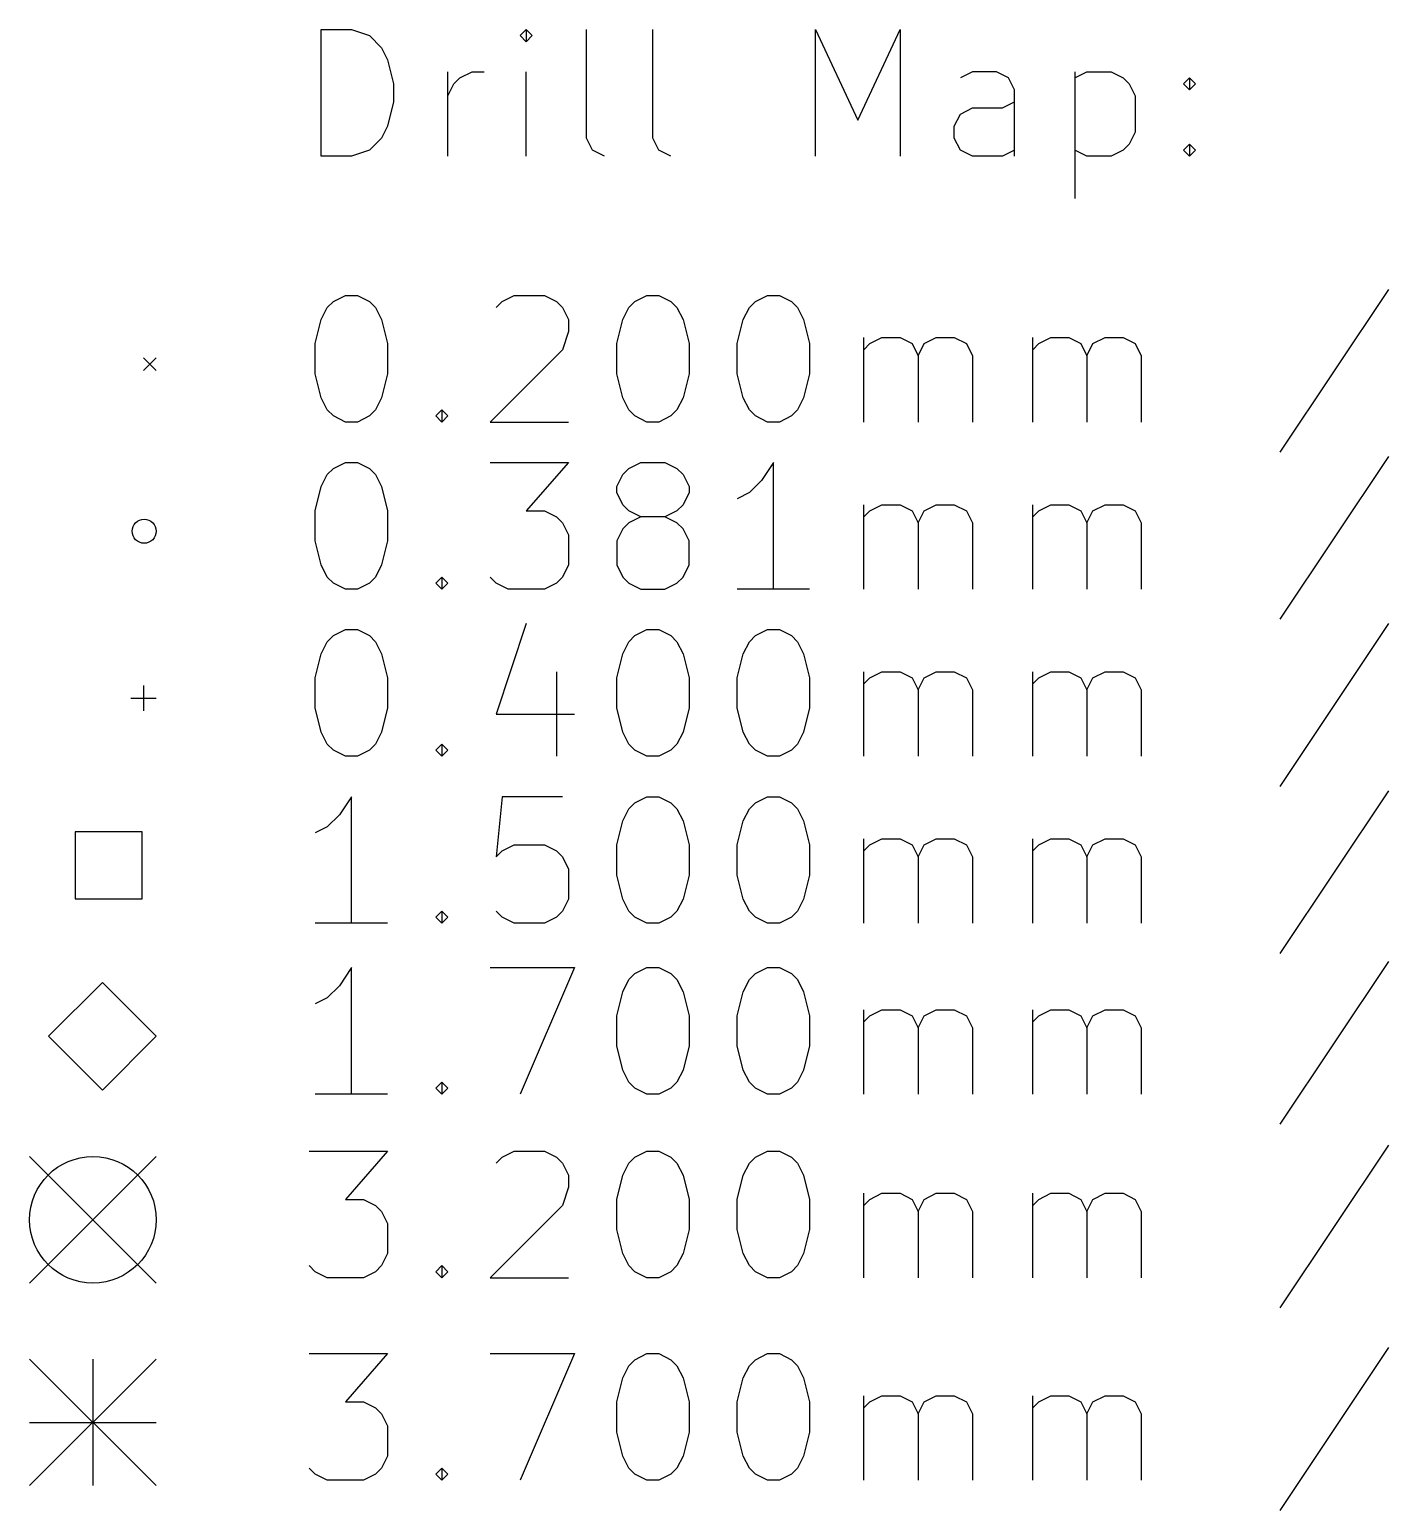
# Model space of a CAD drawing. Extents: x 101 to 193, y -175 to -54.
# Drawn here: x 101.07 to 122.53, y -174.48 to -151.09 of the extents above; entities that cross this region are included whole.
import ezdxf

# ---------------------------------------------------------------- set-up
doc = ezdxf.new("R2010")
doc.units = 0
doc.layers.add('BLACK', color=7, linetype='CONTINUOUS')

msp = doc.modelspace()

# ---------------------------------------------------------------- linework, layer by layer
at = {"layer": 'BLACK', "linetype": 'CONTINUOUS'}
for p, q in [((105.677768, -153.087838), (105.677768, -151.087838)), ((105.677768, -151.087838), (106.153958, -151.087838)), ((106.153958, -151.087838), (106.439673, -151.183076)), ((108.915863, -151.087838), (108.820625, -151.183076)), ((109.011101, -151.183076), (108.915863, -151.087838)), ((108.915863, -151.087838), (108.915863, -151.278314)), ((109.868244, -152.802123), (109.868244, -151.087838)), ((110.915863, -152.802123), (110.915863, -151.087838)), ((113.487292, -153.087838), (113.487292, -151.087838)), ((113.487292, -151.087838), (114.153959, -152.516409)), ((114.153959, -152.516409), (114.820625, -151.087838)), ((114.820625, -151.087838), (114.820625, -153.087838)), ((106.439673, -151.183076), (106.630149, -151.373552)), ((108.820625, -151.183076), (108.915863, -151.278314)), ((108.915863, -151.278314), (109.011101, -151.183076)), ((106.630149, -151.373552), (106.725387, -151.564028)), ((106.725387, -151.564028), (106.820625, -151.94498)), ((107.677768, -153.087838), (107.677768, -151.754504)), ((107.868244, -151.849742), (108.05872, -151.754504)), ((108.05872, -151.754504), (108.249197, -151.754504)), ((108.915863, -153.087838), (108.915863, -151.754504)), ((115.963482, -151.754504), (115.773006, -151.849742)), ((116.344435, -151.754504), (115.963482, -151.754504)), ((116.534911, -151.849742), (116.344435, -151.754504)), ((117.58253, -151.754504), (117.58253, -153.754504)), ((117.58253, -151.849742), (117.773006, -151.754504)), ((117.773006, -151.754504), (118.153959, -151.754504)), ((118.153959, -151.754504), (118.344435, -151.849742)), ((106.820625, -151.94498), (106.820625, -152.230695)), ((107.677768, -152.135457), (107.773006, -151.94498)), ((107.773006, -151.94498), (107.868244, -151.849742)), ((116.630149, -152.040219), (116.534911, -151.849742)), ((116.630149, -153.087838), (116.630149, -152.040219)), ((118.344435, -151.849742), (118.439673, -151.94498)), ((118.439673, -151.94498), (118.534911, -152.135457)), ((119.296816, -151.94498), (119.392054, -151.849742)), ((119.392054, -152.040219), (119.296816, -151.94498)), ((119.392054, -151.849742), (119.487292, -151.94498)), ((119.392054, -151.849742), (119.392054, -152.040219)), ((119.487292, -151.94498), (119.392054, -152.040219)), ((106.820625, -152.230695), (106.725387, -152.611647)), ((116.439673, -152.325933), (116.630149, -152.230695)), ((118.534911, -152.135457), (118.534911, -152.706885)), ((115.677768, -152.611647), (115.773006, -152.421171)), ((115.773006, -152.421171), (115.963482, -152.325933)), ((115.963482, -152.325933), (116.439673, -152.325933)), ((106.725387, -152.611647), (106.630149, -152.802123)), ((115.677768, -152.802123), (115.677768, -152.611647)), ((118.534911, -152.706885), (118.439673, -152.897361)), ((106.439673, -152.9926), (106.153958, -153.087838)), ((106.630149, -152.802123), (106.439673, -152.9926)), ((109.963482, -152.9926), (109.868244, -152.802123)), ((110.153958, -153.087838), (109.963482, -152.9926)), ((111.011101, -152.9926), (110.915863, -152.802123)), ((111.201577, -153.087838), (111.011101, -152.9926)), ((115.773006, -152.9926), (115.677768, -152.802123)), ((115.963482, -153.087838), (115.773006, -152.9926)), ((116.630149, -152.9926), (116.439673, -153.087838)), ((117.773006, -153.087838), (117.58253, -152.9926)), ((118.344435, -152.9926), (118.153959, -153.087838)), ((118.439673, -152.897361), (118.344435, -152.9926)), ((119.296816, -152.9926), (119.392054, -152.897361)), ((119.392054, -153.087838), (119.296816, -152.9926)), ((119.392054, -152.897361), (119.487292, -152.9926)), ((119.392054, -152.897361), (119.392054, -153.087838)), ((119.487292, -152.9926), (119.392054, -153.087838)), ((106.153958, -153.087838), (105.677768, -153.087838)), ((116.439673, -153.087838), (115.963482, -153.087838)), ((118.153959, -153.087838), (117.773006, -153.087838)), ((105.868244, -155.383076), (106.05872, -155.287838)), ((106.05872, -155.287838), (106.249197, -155.287838)), ((106.249197, -155.287838), (106.439673, -155.383076)), ((108.534911, -155.383076), (108.725387, -155.287838)), ((108.725387, -155.287838), (109.201578, -155.287838)), ((109.201578, -155.287838), (109.392054, -155.383076)), ((110.630149, -155.383076), (110.820625, -155.287838)), ((110.820625, -155.287838), (111.011102, -155.287838)), ((111.011102, -155.287838), (111.201578, -155.383076)), ((112.534911, -155.383076), (112.725387, -155.287838)), ((112.725387, -155.287838), (112.915864, -155.287838)), ((112.915864, -155.287838), (113.10634, -155.383076)), ((122.534912, -155.1926), (120.820627, -157.764028)), ((105.677768, -155.66879), (105.773006, -155.478314)), ((105.773006, -155.478314), (105.868244, -155.383076)), ((106.439673, -155.383076), (106.534911, -155.478314)), ((106.534911, -155.478314), (106.630149, -155.66879)), ((108.439673, -155.478314), (108.534911, -155.383076)), ((109.392054, -155.383076), (109.487292, -155.478314)), ((109.487292, -155.478314), (109.58253, -155.66879)), ((110.439673, -155.66879), (110.534911, -155.478314)), ((110.534911, -155.478314), (110.630149, -155.383076)), ((111.201578, -155.383076), (111.296816, -155.478314)), ((111.296816, -155.478314), (111.392054, -155.66879)), ((112.344435, -155.66879), (112.439673, -155.478314)), ((112.439673, -155.478314), (112.534911, -155.383076)), ((113.10634, -155.383076), (113.201578, -155.478314)), ((113.201578, -155.478314), (113.296816, -155.66879)), ((105.58253, -156.049742), (105.677768, -155.66879)), ((106.630149, -155.66879), (106.725387, -156.049742)), ((109.58253, -155.66879), (109.58253, -155.859266)), ((110.344435, -156.049742), (110.439673, -155.66879)), ((111.392054, -155.66879), (111.487292, -156.049742)), ((112.249197, -156.049742), (112.344435, -155.66879)), ((113.296816, -155.66879), (113.392054, -156.049742)), ((105.58253, -156.525933), (105.58253, -156.049742)), ((106.725387, -156.049742), (106.725387, -156.525933)), ((109.58253, -155.859266), (109.487292, -156.14498)), ((110.344435, -156.525933), (110.344435, -156.049742)), ((111.487292, -156.049742), (111.487292, -156.525933)), ((112.249197, -156.525933), (112.249197, -156.049742)), ((113.392054, -156.049742), (113.392054, -156.525933)), ((114.249197, -157.287838), (114.249197, -155.954504)), ((114.249197, -156.14498), (114.344435, -156.049742)), ((114.344435, -156.049742), (114.534911, -155.954504)), ((114.534911, -155.954504), (114.820626, -155.954504)), ((114.820626, -155.954504), (115.011102, -156.049742)), ((115.011102, -156.049742), (115.10634, -156.240219)), ((115.10634, -156.240219), (115.201578, -156.049742)), ((115.201578, -156.049742), (115.392054, -155.954504)), ((115.392054, -155.954504), (115.677768, -155.954504)), ((115.677768, -155.954504), (115.868245, -156.049742)), ((115.868245, -156.049742), (115.963483, -156.240219)), ((116.915864, -157.287838), (116.915864, -155.954504)), ((116.915864, -156.14498), (117.011102, -156.049742)), ((117.011102, -156.049742), (117.201578, -155.954504)), ((117.201578, -155.954504), (117.487293, -155.954504)), ((117.487293, -155.954504), (117.677769, -156.049742)), ((117.677769, -156.049742), (117.773007, -156.240219)), ((117.773007, -156.240219), (117.868245, -156.049742)), ((117.868245, -156.049742), (118.058721, -155.954504)), ((118.058721, -155.954504), (118.344435, -155.954504)), ((118.344435, -155.954504), (118.534912, -156.049742)), ((118.534912, -156.049742), (118.63015, -156.240219)), ((102.87, -156.273), (103.07, -156.473)), ((103.07, -156.273), (102.87, -156.473)), ((109.487292, -156.14498), (108.344435, -157.287838)), ((115.10634, -156.240219), (115.10634, -157.287838)), ((115.963483, -156.240219), (115.963483, -157.287838)), ((117.773007, -156.240219), (117.773007, -157.287838)), ((118.63015, -156.240219), (118.63015, -157.287838)), ((105.677768, -156.906885), (105.58253, -156.525933)), ((106.725387, -156.525933), (106.630149, -156.906885)), ((110.439673, -156.906885), (110.344435, -156.525933)), ((111.487292, -156.525933), (111.392054, -156.906885)), ((112.344435, -156.906885), (112.249197, -156.525933)), ((113.392054, -156.525933), (113.296816, -156.906885)), ((105.773006, -157.097361), (105.677768, -156.906885)), ((106.630149, -156.906885), (106.534911, -157.097361)), ((110.534911, -157.097361), (110.439673, -156.906885)), ((111.392054, -156.906885), (111.296816, -157.097361)), ((112.439673, -157.097361), (112.344435, -156.906885)), ((113.296816, -156.906885), (113.201578, -157.097361)), ((105.868244, -157.1926), (105.773006, -157.097361)), ((106.05872, -157.287838), (105.868244, -157.1926)), ((106.439673, -157.1926), (106.249197, -157.287838)), ((106.534911, -157.097361), (106.439673, -157.1926)), ((107.487292, -157.1926), (107.58253, -157.097361)), ((107.58253, -157.287838), (107.487292, -157.1926)), ((107.58253, -157.097361), (107.677768, -157.1926)), ((107.58253, -157.097361), (107.58253, -157.287838)), ((107.677768, -157.1926), (107.58253, -157.287838)), ((110.630149, -157.1926), (110.534911, -157.097361)), ((110.820625, -157.287838), (110.630149, -157.1926)), ((111.201578, -157.1926), (111.011102, -157.287838)), ((111.296816, -157.097361), (111.201578, -157.1926)), ((112.534911, -157.1926), (112.439673, -157.097361)), ((112.725387, -157.287838), (112.534911, -157.1926)), ((113.10634, -157.1926), (112.915864, -157.287838)), ((113.201578, -157.097361), (113.10634, -157.1926)), ((106.249197, -157.287838), (106.05872, -157.287838)), ((108.344435, -157.287838), (109.58253, -157.287838)), ((111.011102, -157.287838), (110.820625, -157.287838)), ((112.915864, -157.287838), (112.725387, -157.287838)), ((122.534912, -157.8326), (120.820627, -160.404028)), ((105.677768, -158.30879), (105.773006, -158.118314)), ((105.773006, -158.118314), (105.868244, -158.023076)), ((105.868244, -158.023076), (106.05872, -157.927838)), ((106.05872, -157.927838), (106.249197, -157.927838)), ((106.249197, -157.927838), (106.439673, -158.023076)), ((106.439673, -158.023076), (106.534911, -158.118314)), ((106.534911, -158.118314), (106.630149, -158.30879)), ((108.344435, -157.927838), (109.58253, -157.927838)), ((109.58253, -157.927838), (108.915863, -158.689742)), ((110.344435, -158.30879), (110.439673, -158.118314)), ((110.439673, -158.118314), (110.534911, -158.023076)), ((110.534911, -158.023076), (110.725387, -157.927838)), ((110.725387, -157.927838), (111.10634, -157.927838)), ((111.10634, -157.927838), (111.296816, -158.023076)), ((111.296816, -158.023076), (111.392054, -158.118314)), ((111.392054, -158.118314), (111.487292, -158.30879)), ((112.820625, -157.927838), (112.630149, -158.213552)), ((112.820625, -159.927838), (112.820625, -157.927838)), ((105.58253, -158.689742), (105.677768, -158.30879)), ((106.630149, -158.30879), (106.725387, -158.689742)), ((110.344435, -158.404028), (110.344435, -158.30879)), ((111.487292, -158.30879), (111.487292, -158.404028)), ((112.630149, -158.213552), (112.439673, -158.404028)), ((110.439673, -158.594504), (110.344435, -158.404028)), ((110.534911, -158.689742), (110.439673, -158.594504)), ((111.392054, -158.594504), (111.296816, -158.689742)), ((111.487292, -158.404028), (111.392054, -158.594504)), ((112.439673, -158.404028), (112.249197, -158.499266)), ((114.249197, -159.927838), (114.249197, -158.594504)), ((114.344435, -158.689742), (114.534911, -158.594504)), ((114.534911, -158.594504), (114.820626, -158.594504)), ((114.820626, -158.594504), (115.011102, -158.689742)), ((115.201578, -158.689742), (115.392054, -158.594504)), ((115.392054, -158.594504), (115.677768, -158.594504)), ((115.677768, -158.594504), (115.868245, -158.689742)), ((116.915864, -159.927838), (116.915864, -158.594504)), ((117.011102, -158.689742), (117.201578, -158.594504)), ((117.201578, -158.594504), (117.487293, -158.594504)), ((117.487293, -158.594504), (117.677769, -158.689742)), ((117.868245, -158.689742), (118.058721, -158.594504)), ((118.058721, -158.594504), (118.344435, -158.594504)), ((118.344435, -158.594504), (118.534912, -158.689742)), ((105.58253, -159.165933), (105.58253, -158.689742)), ((106.725387, -158.689742), (106.725387, -159.165933)), ((108.915863, -158.689742), (109.201578, -158.689742)), ((109.201578, -158.689742), (109.392054, -158.78498)), ((109.392054, -158.78498), (109.487292, -158.880219)), ((110.725387, -158.78498), (110.534911, -158.689742)), ((110.725387, -158.78498), (110.534911, -158.880219)), ((111.10634, -158.78498), (110.725387, -158.78498)), ((111.296816, -158.689742), (111.10634, -158.78498)), ((111.296816, -158.880219), (111.10634, -158.78498)), ((114.249197, -158.78498), (114.344435, -158.689742)), ((115.011102, -158.689742), (115.10634, -158.880219)), ((115.10634, -158.880219), (115.201578, -158.689742)), ((115.868245, -158.689742), (115.963483, -158.880219)), ((116.915864, -158.78498), (117.011102, -158.689742)), ((117.677769, -158.689742), (117.773007, -158.880219)), ((117.773007, -158.880219), (117.868245, -158.689742)), ((118.534912, -158.689742), (118.63015, -158.880219)), ((109.487292, -158.880219), (109.58253, -159.070695)), ((109.58253, -159.070695), (109.58253, -159.546885)), ((110.439673, -158.975457), (110.344435, -159.165933)), ((110.534911, -158.880219), (110.439673, -158.975457)), ((111.392054, -158.975457), (111.296816, -158.880219)), ((111.487292, -159.165933), (111.392054, -158.975457)), ((115.10634, -158.880219), (115.10634, -159.927838)), ((115.963483, -158.880219), (115.963483, -159.927838)), ((117.773007, -158.880219), (117.773007, -159.927838)), ((118.63015, -158.880219), (118.63015, -159.927838)), ((105.677768, -159.546885), (105.58253, -159.165933)), ((106.725387, -159.165933), (106.630149, -159.546885)), ((110.344435, -159.165933), (110.344435, -159.546885)), ((111.487292, -159.546885), (111.487292, -159.165933)), ((105.773006, -159.737361), (105.677768, -159.546885)), ((106.630149, -159.546885), (106.534911, -159.737361)), ((109.58253, -159.546885), (109.487292, -159.737361)), ((110.344435, -159.546885), (110.439673, -159.737361)), ((111.392054, -159.737361), (111.487292, -159.546885)), ((105.868244, -159.8326), (105.773006, -159.737361)), ((106.534911, -159.737361), (106.439673, -159.8326)), ((107.487292, -159.8326), (107.58253, -159.737361)), ((107.58253, -159.737361), (107.677768, -159.8326)), ((107.58253, -159.737361), (107.58253, -159.927838)), ((108.439673, -159.8326), (108.344435, -159.737361)), ((109.487292, -159.737361), (109.392054, -159.8326)), ((110.439673, -159.737361), (110.534911, -159.8326)), ((111.296816, -159.8326), (111.392054, -159.737361)), ((106.05872, -159.927838), (105.868244, -159.8326)), ((106.249197, -159.927838), (106.05872, -159.927838)), ((106.439673, -159.8326), (106.249197, -159.927838)), ((107.58253, -159.927838), (107.487292, -159.8326)), ((107.677768, -159.8326), (107.58253, -159.927838)), ((108.630149, -159.927838), (108.439673, -159.8326)), ((109.201578, -159.927838), (108.630149, -159.927838)), ((109.392054, -159.8326), (109.201578, -159.927838)), ((110.534911, -159.8326), (110.725387, -159.927838)), ((110.725387, -159.927838), (111.10634, -159.927838)), ((111.10634, -159.927838), (111.296816, -159.8326)), ((113.392054, -159.927838), (112.249197, -159.927838)), ((108.915863, -160.4726), (108.439673, -161.901171)), ((122.534912, -160.4726), (120.820627, -163.044028)), ((105.773006, -160.758314), (105.868244, -160.663076)), ((105.868244, -160.663076), (106.05872, -160.567838)), ((106.05872, -160.567838), (106.249197, -160.567838)), ((106.249197, -160.567838), (106.439673, -160.663076)), ((106.439673, -160.663076), (106.534911, -160.758314)), ((110.534911, -160.758314), (110.630149, -160.663076)), ((110.630149, -160.663076), (110.820625, -160.567838)), ((110.820625, -160.567838), (111.011102, -160.567838)), ((111.011102, -160.567838), (111.201578, -160.663076)), ((111.201578, -160.663076), (111.296816, -160.758314)), ((112.439673, -160.758314), (112.534911, -160.663076)), ((112.534911, -160.663076), (112.725387, -160.567838)), ((112.725387, -160.567838), (112.915864, -160.567838)), ((112.915864, -160.567838), (113.10634, -160.663076)), ((113.10634, -160.663076), (113.201578, -160.758314)), ((105.58253, -161.329742), (105.677768, -160.94879)), ((105.677768, -160.94879), (105.773006, -160.758314)), ((106.534911, -160.758314), (106.630149, -160.94879)), ((106.630149, -160.94879), (106.725387, -161.329742)), ((110.344435, -161.329742), (110.439673, -160.94879)), ((110.439673, -160.94879), (110.534911, -160.758314)), ((111.296816, -160.758314), (111.392054, -160.94879)), ((111.392054, -160.94879), (111.487292, -161.329742)), ((112.249197, -161.329742), (112.344435, -160.94879)), ((112.344435, -160.94879), (112.439673, -160.758314)), ((113.201578, -160.758314), (113.296816, -160.94879)), ((113.296816, -160.94879), (113.392054, -161.329742)), ((105.58253, -161.805933), (105.58253, -161.329742)), ((106.725387, -161.329742), (106.725387, -161.805933)), ((109.392054, -161.234504), (109.392054, -162.567838)), ((110.344435, -161.805933), (110.344435, -161.329742)), ((111.487292, -161.329742), (111.487292, -161.805933)), ((112.249197, -161.805933), (112.249197, -161.329742)), ((113.392054, -161.329742), (113.392054, -161.805933)), ((114.249197, -162.567838), (114.249197, -161.234504)), ((114.249197, -161.42498), (114.344435, -161.329742)), ((114.344435, -161.329742), (114.534911, -161.234504)), ((114.534911, -161.234504), (114.820626, -161.234504)), ((114.820626, -161.234504), (115.011102, -161.329742)), ((115.011102, -161.329742), (115.10634, -161.520219)), ((115.10634, -161.520219), (115.201578, -161.329742)), ((115.201578, -161.329742), (115.392054, -161.234504)), ((115.392054, -161.234504), (115.677768, -161.234504)), ((115.677768, -161.234504), (115.868245, -161.329742)), ((115.868245, -161.329742), (115.963483, -161.520219)), ((116.915864, -162.567838), (116.915864, -161.234504)), ((116.915864, -161.42498), (117.011102, -161.329742)), ((117.011102, -161.329742), (117.201578, -161.234504)), ((117.201578, -161.234504), (117.487293, -161.234504)), ((117.487293, -161.234504), (117.677769, -161.329742)), ((117.677769, -161.329742), (117.773007, -161.520219)), ((117.773007, -161.520219), (117.868245, -161.329742)), ((117.868245, -161.329742), (118.058721, -161.234504)), ((118.058721, -161.234504), (118.344435, -161.234504)), ((118.344435, -161.234504), (118.534912, -161.329742)), ((118.534912, -161.329742), (118.63015, -161.520219)), ((102.67, -161.653), (103.07, -161.653)), ((102.87, -161.453), (102.87, -161.853)), ((115.10634, -161.520219), (115.10634, -162.567838)), ((115.963483, -161.520219), (115.963483, -162.567838)), ((117.773007, -161.520219), (117.773007, -162.567838)), ((118.63015, -161.520219), (118.63015, -162.567838)), ((105.677768, -162.186885), (105.58253, -161.805933)), ((106.725387, -161.805933), (106.630149, -162.186885)), ((108.439673, -161.901171), (109.677768, -161.901171)), ((110.439673, -162.186885), (110.344435, -161.805933)), ((111.487292, -161.805933), (111.392054, -162.186885)), ((112.344435, -162.186885), (112.249197, -161.805933)), ((113.392054, -161.805933), (113.296816, -162.186885)), ((105.773006, -162.377361), (105.677768, -162.186885)), ((106.630149, -162.186885), (106.534911, -162.377361)), ((110.534911, -162.377361), (110.439673, -162.186885)), ((111.392054, -162.186885), (111.296816, -162.377361)), ((112.439673, -162.377361), (112.344435, -162.186885)), ((113.296816, -162.186885), (113.201578, -162.377361)), ((105.868244, -162.4726), (105.773006, -162.377361)), ((106.05872, -162.567838), (105.868244, -162.4726)), ((106.249197, -162.567838), (106.05872, -162.567838)), ((106.439673, -162.4726), (106.249197, -162.567838)), ((106.534911, -162.377361), (106.439673, -162.4726)), ((107.487292, -162.4726), (107.58253, -162.377361)), ((107.58253, -162.567838), (107.487292, -162.4726)), ((107.58253, -162.377361), (107.677768, -162.4726)), ((107.58253, -162.377361), (107.58253, -162.567838)), ((107.677768, -162.4726), (107.58253, -162.567838)), ((110.630149, -162.4726), (110.534911, -162.377361)), ((110.820625, -162.567838), (110.630149, -162.4726)), ((111.011102, -162.567838), (110.820625, -162.567838)), ((111.201578, -162.4726), (111.011102, -162.567838)), ((111.296816, -162.377361), (111.201578, -162.4726)), ((112.534911, -162.4726), (112.439673, -162.377361)), ((112.725387, -162.567838), (112.534911, -162.4726)), ((112.915864, -162.567838), (112.725387, -162.567838)), ((113.10634, -162.4726), (112.915864, -162.567838)), ((113.201578, -162.377361), (113.10634, -162.4726)), ((106.153958, -163.207838), (105.963482, -163.493552)), ((106.153958, -165.207838), (106.153958, -163.207838)), ((108.534911, -163.207838), (108.439673, -164.160219)), ((109.487292, -163.207838), (108.534911, -163.207838)), ((110.534911, -163.398314), (110.630149, -163.303076)), ((110.630149, -163.303076), (110.820625, -163.207838)), ((110.820625, -163.207838), (111.011102, -163.207838)), ((111.011102, -163.207838), (111.201578, -163.303076)), ((111.201578, -163.303076), (111.296816, -163.398314)), ((112.439673, -163.398314), (112.534911, -163.303076)), ((112.534911, -163.303076), (112.725387, -163.207838)), ((112.725387, -163.207838), (112.915864, -163.207838)), ((112.915864, -163.207838), (113.10634, -163.303076)), ((113.10634, -163.303076), (113.201578, -163.398314)), ((122.534912, -163.1126), (120.820627, -165.684028)), ((105.963482, -163.493552), (105.773006, -163.684028)), ((110.439673, -163.58879), (110.534911, -163.398314)), ((111.296816, -163.398314), (111.392054, -163.58879)), ((112.344435, -163.58879), (112.439673, -163.398314)), ((113.201578, -163.398314), (113.296816, -163.58879)), ((102.850335, -163.762665), (101.789665, -163.762665)), ((101.789665, -163.762665), (101.789665, -164.823335)), ((102.850335, -164.823335), (102.850335, -163.762665)), ((105.773006, -163.684028), (105.58253, -163.779266)), ((110.344435, -163.969742), (110.439673, -163.58879)), ((111.392054, -163.58879), (111.487292, -163.969742)), ((112.249197, -163.969742), (112.344435, -163.58879)), ((113.296816, -163.58879), (113.392054, -163.969742)), ((108.534911, -164.06498), (108.725387, -163.969742)), ((108.725387, -163.969742), (109.201578, -163.969742)), ((109.201578, -163.969742), (109.392054, -164.06498)), ((110.344435, -164.445933), (110.344435, -163.969742)), ((111.487292, -163.969742), (111.487292, -164.445933)), ((112.249197, -164.445933), (112.249197, -163.969742)), ((113.392054, -163.969742), (113.392054, -164.445933)), ((114.249197, -165.207838), (114.249197, -163.874504)), ((114.249197, -164.06498), (114.344435, -163.969742)), ((114.344435, -163.969742), (114.534911, -163.874504)), ((114.534911, -163.874504), (114.820626, -163.874504)), ((114.820626, -163.874504), (115.011102, -163.969742)), ((115.011102, -163.969742), (115.10634, -164.160219)), ((115.10634, -164.160219), (115.201578, -163.969742)), ((115.201578, -163.969742), (115.392054, -163.874504)), ((115.392054, -163.874504), (115.677768, -163.874504)), ((115.677768, -163.874504), (115.868245, -163.969742)), ((115.868245, -163.969742), (115.963483, -164.160219)), ((116.915864, -165.207838), (116.915864, -163.874504)), ((116.915864, -164.06498), (117.011102, -163.969742)), ((117.011102, -163.969742), (117.201578, -163.874504)), ((117.201578, -163.874504), (117.487293, -163.874504)), ((117.487293, -163.874504), (117.677769, -163.969742)), ((117.677769, -163.969742), (117.773007, -164.160219)), ((117.773007, -164.160219), (117.868245, -163.969742)), ((117.868245, -163.969742), (118.058721, -163.874504)), ((118.058721, -163.874504), (118.344435, -163.874504)), ((118.344435, -163.874504), (118.534912, -163.969742)), ((118.534912, -163.969742), (118.63015, -164.160219)), ((108.439673, -164.160219), (108.534911, -164.06498)), ((109.392054, -164.06498), (109.487292, -164.160219)), ((109.487292, -164.160219), (109.58253, -164.350695)), ((115.10634, -164.160219), (115.10634, -165.207838)), ((115.963483, -164.160219), (115.963483, -165.207838)), ((117.773007, -164.160219), (117.773007, -165.207838)), ((118.63015, -164.160219), (118.63015, -165.207838)), ((109.58253, -164.350695), (109.58253, -164.826885)), ((110.439673, -164.826885), (110.344435, -164.445933)), ((111.487292, -164.445933), (111.392054, -164.826885)), ((112.344435, -164.826885), (112.249197, -164.445933)), ((113.392054, -164.445933), (113.296816, -164.826885)), ((101.789665, -164.823335), (102.850335, -164.823335)), ((109.58253, -164.826885), (109.487292, -165.017361)), ((110.534911, -165.017361), (110.439673, -164.826885)), ((111.392054, -164.826885), (111.296816, -165.017361)), ((112.439673, -165.017361), (112.344435, -164.826885)), ((113.296816, -164.826885), (113.201578, -165.017361)), ((107.487292, -165.1126), (107.58253, -165.017361)), ((107.58253, -165.207838), (107.487292, -165.1126)), ((107.58253, -165.017361), (107.677768, -165.1126)), ((107.58253, -165.017361), (107.58253, -165.207838)), ((107.677768, -165.1126), (107.58253, -165.207838)), ((108.534911, -165.1126), (108.439673, -165.017361)), ((108.725387, -165.207838), (108.534911, -165.1126)), ((109.392054, -165.1126), (109.201578, -165.207838)), ((109.487292, -165.017361), (109.392054, -165.1126)), ((110.630149, -165.1126), (110.534911, -165.017361)), ((110.820625, -165.207838), (110.630149, -165.1126)), ((111.201578, -165.1126), (111.011102, -165.207838)), ((111.296816, -165.017361), (111.201578, -165.1126)), ((112.534911, -165.1126), (112.439673, -165.017361)), ((112.725387, -165.207838), (112.534911, -165.1126)), ((113.10634, -165.1126), (112.915864, -165.207838)), ((113.201578, -165.017361), (113.10634, -165.1126)), ((106.725387, -165.207838), (105.58253, -165.207838)), ((109.201578, -165.207838), (108.725387, -165.207838)), ((111.011102, -165.207838), (110.820625, -165.207838)), ((112.915864, -165.207838), (112.725387, -165.207838)), ((122.534912, -165.8126), (120.820627, -168.384028)), ((106.153958, -165.907838), (105.963482, -166.193552)), ((106.153958, -167.907838), (106.153958, -165.907838)), ((108.344435, -165.907838), (109.677768, -165.907838)), ((109.677768, -165.907838), (108.820625, -167.907838)), ((110.439673, -166.28879), (110.534911, -166.098314)), ((110.534911, -166.098314), (110.630149, -166.003076)), ((110.630149, -166.003076), (110.820625, -165.907838)), ((110.820625, -165.907838), (111.011102, -165.907838)), ((111.011102, -165.907838), (111.201578, -166.003076)), ((111.201578, -166.003076), (111.296816, -166.098314)), ((111.296816, -166.098314), (111.392054, -166.28879)), ((112.344435, -166.28879), (112.439673, -166.098314)), ((112.439673, -166.098314), (112.534911, -166.003076)), ((112.534911, -166.003076), (112.725387, -165.907838)), ((112.725387, -165.907838), (112.915864, -165.907838)), ((112.915864, -165.907838), (113.10634, -166.003076)), ((113.10634, -166.003076), (113.201578, -166.098314)), ((113.201578, -166.098314), (113.296816, -166.28879)), ((102.22, -166.143), (101.37, -166.993)), ((103.07, -166.993), (102.22, -166.143)), ((105.963482, -166.193552), (105.773006, -166.384028)), ((110.344435, -166.669742), (110.439673, -166.28879)), ((111.392054, -166.28879), (111.487292, -166.669742)), ((112.249197, -166.669742), (112.344435, -166.28879)), ((113.296816, -166.28879), (113.392054, -166.669742)), ((105.773006, -166.384028), (105.58253, -166.479266)), ((114.249197, -167.907838), (114.249197, -166.574504)), ((114.344435, -166.669742), (114.534911, -166.574504)), ((114.534911, -166.574504), (114.820626, -166.574504)), ((114.820626, -166.574504), (115.011102, -166.669742)), ((115.201578, -166.669742), (115.392054, -166.574504)), ((115.392054, -166.574504), (115.677768, -166.574504)), ((115.677768, -166.574504), (115.868245, -166.669742)), ((116.915864, -167.907838), (116.915864, -166.574504)), ((117.011102, -166.669742), (117.201578, -166.574504)), ((117.201578, -166.574504), (117.487293, -166.574504)), ((117.487293, -166.574504), (117.677769, -166.669742)), ((117.868245, -166.669742), (118.058721, -166.574504)), ((118.058721, -166.574504), (118.344435, -166.574504)), ((118.344435, -166.574504), (118.534912, -166.669742)), ((110.344435, -167.145933), (110.344435, -166.669742)), ((111.487292, -166.669742), (111.487292, -167.145933)), ((112.249197, -167.145933), (112.249197, -166.669742)), ((113.392054, -166.669742), (113.392054, -167.145933)), ((114.249197, -166.76498), (114.344435, -166.669742)), ((115.011102, -166.669742), (115.10634, -166.860219)), ((115.10634, -166.860219), (115.201578, -166.669742)), ((115.868245, -166.669742), (115.963483, -166.860219)), ((116.915864, -166.76498), (117.011102, -166.669742)), ((117.677769, -166.669742), (117.773007, -166.860219)), ((117.773007, -166.860219), (117.868245, -166.669742)), ((118.534912, -166.669742), (118.63015, -166.860219)), ((101.37, -166.993), (102.22, -167.843)), ((102.22, -167.843), (103.07, -166.993)), ((115.10634, -166.860219), (115.10634, -167.907838)), ((115.963483, -166.860219), (115.963483, -167.907838)), ((117.773007, -166.860219), (117.773007, -167.907838)), ((118.63015, -166.860219), (118.63015, -167.907838)), ((110.439673, -167.526885), (110.344435, -167.145933)), ((111.487292, -167.145933), (111.392054, -167.526885)), ((112.344435, -167.526885), (112.249197, -167.145933)), ((113.392054, -167.145933), (113.296816, -167.526885)), ((107.487292, -167.8126), (107.58253, -167.717361)), ((107.58253, -167.717361), (107.677768, -167.8126)), ((107.58253, -167.717361), (107.58253, -167.907838)), ((110.534911, -167.717361), (110.439673, -167.526885)), ((110.630149, -167.8126), (110.534911, -167.717361)), ((111.296816, -167.717361), (111.201578, -167.8126)), ((111.392054, -167.526885), (111.296816, -167.717361)), ((112.439673, -167.717361), (112.344435, -167.526885)), ((112.534911, -167.8126), (112.439673, -167.717361)), ((113.201578, -167.717361), (113.10634, -167.8126)), ((113.296816, -167.526885), (113.201578, -167.717361)), ((106.725387, -167.907838), (105.58253, -167.907838)), ((107.58253, -167.907838), (107.487292, -167.8126)), ((107.677768, -167.8126), (107.58253, -167.907838)), ((110.820625, -167.907838), (110.630149, -167.8126)), ((111.011102, -167.907838), (110.820625, -167.907838)), ((111.201578, -167.8126), (111.011102, -167.907838)), ((112.725387, -167.907838), (112.534911, -167.8126)), ((112.915864, -167.907838), (112.725387, -167.907838)), ((113.10634, -167.8126), (112.915864, -167.907838)), ((101.07, -168.893), (103.07, -170.893)), ((103.07, -168.893), (101.07, -170.893)), ((105.487292, -168.807838), (106.725387, -168.807838)), ((106.725387, -168.807838), (106.05872, -169.569742)), ((108.439673, -168.998314), (108.534911, -168.903076)), ((108.534911, -168.903076), (108.725387, -168.807838)), ((108.725387, -168.807838), (109.201578, -168.807838)), ((109.201578, -168.807838), (109.392054, -168.903076)), ((109.392054, -168.903076), (109.487292, -168.998314)), ((110.534911, -168.998314), (110.630149, -168.903076)), ((110.630149, -168.903076), (110.820625, -168.807838)), ((110.820625, -168.807838), (111.011102, -168.807838)), ((111.011102, -168.807838), (111.201578, -168.903076)), ((111.201578, -168.903076), (111.296816, -168.998314)), ((112.439673, -168.998314), (112.534911, -168.903076)), ((112.534911, -168.903076), (112.725387, -168.807838)), ((112.725387, -168.807838), (112.915864, -168.807838)), ((112.915864, -168.807838), (113.10634, -168.903076)), ((113.10634, -168.903076), (113.201578, -168.998314)), ((122.534912, -168.7126), (120.820627, -171.284028)), ((109.487292, -168.998314), (109.58253, -169.18879)), ((110.439673, -169.18879), (110.534911, -168.998314)), ((111.296816, -168.998314), (111.392054, -169.18879)), ((112.344435, -169.18879), (112.439673, -168.998314)), ((113.201578, -168.998314), (113.296816, -169.18879)), ((109.58253, -169.379266), (109.487292, -169.66498)), ((109.58253, -169.18879), (109.58253, -169.379266)), ((110.344435, -169.569742), (110.439673, -169.18879)), ((111.392054, -169.18879), (111.487292, -169.569742)), ((112.249197, -169.569742), (112.344435, -169.18879)), ((113.296816, -169.18879), (113.392054, -169.569742)), ((106.05872, -169.569742), (106.344435, -169.569742)), ((106.344435, -169.569742), (106.534911, -169.66498)), ((110.344435, -170.045933), (110.344435, -169.569742)), ((111.487292, -169.569742), (111.487292, -170.045933)), ((112.249197, -170.045933), (112.249197, -169.569742)), ((113.392054, -169.569742), (113.392054, -170.045933)), ((114.249197, -170.807838), (114.249197, -169.474504)), ((114.249197, -169.66498), (114.344435, -169.569742)), ((114.344435, -169.569742), (114.534911, -169.474504)), ((114.534911, -169.474504), (114.820626, -169.474504)), ((114.820626, -169.474504), (115.011102, -169.569742)), ((115.011102, -169.569742), (115.10634, -169.760219)), ((115.10634, -169.760219), (115.201578, -169.569742)), ((115.201578, -169.569742), (115.392054, -169.474504)), ((115.392054, -169.474504), (115.677768, -169.474504)), ((115.677768, -169.474504), (115.868245, -169.569742)), ((115.868245, -169.569742), (115.963483, -169.760219)), ((116.915864, -170.807838), (116.915864, -169.474504)), ((116.915864, -169.66498), (117.011102, -169.569742)), ((117.011102, -169.569742), (117.201578, -169.474504)), ((117.201578, -169.474504), (117.487293, -169.474504)), ((117.487293, -169.474504), (117.677769, -169.569742)), ((117.677769, -169.569742), (117.773007, -169.760219)), ((117.773007, -169.760219), (117.868245, -169.569742)), ((117.868245, -169.569742), (118.058721, -169.474504)), ((118.058721, -169.474504), (118.344435, -169.474504)), ((118.344435, -169.474504), (118.534912, -169.569742)), ((118.534912, -169.569742), (118.63015, -169.760219)), ((106.534911, -169.66498), (106.630149, -169.760219)), ((106.630149, -169.760219), (106.725387, -169.950695)), ((109.487292, -169.66498), (108.344435, -170.807838)), ((115.10634, -169.760219), (115.10634, -170.807838)), ((115.963483, -169.760219), (115.963483, -170.807838)), ((117.773007, -169.760219), (117.773007, -170.807838)), ((118.63015, -169.760219), (118.63015, -170.807838)), ((106.725387, -169.950695), (106.725387, -170.426885)), ((110.439673, -170.426885), (110.344435, -170.045933)), ((111.487292, -170.045933), (111.392054, -170.426885)), ((112.344435, -170.426885), (112.249197, -170.045933)), ((113.392054, -170.045933), (113.296816, -170.426885)), ((106.725387, -170.426885), (106.630149, -170.617361)), ((110.534911, -170.617361), (110.439673, -170.426885)), ((111.392054, -170.426885), (111.296816, -170.617361)), ((112.439673, -170.617361), (112.344435, -170.426885)), ((113.296816, -170.426885), (113.201578, -170.617361)), ((105.58253, -170.7126), (105.487292, -170.617361)), ((105.773006, -170.807838), (105.58253, -170.7126)), ((106.534911, -170.7126), (106.344435, -170.807838)), ((106.630149, -170.617361), (106.534911, -170.7126)), ((107.487292, -170.7126), (107.58253, -170.617361)), ((107.58253, -170.807838), (107.487292, -170.7126)), ((107.58253, -170.617361), (107.677768, -170.7126)), ((107.58253, -170.617361), (107.58253, -170.807838)), ((107.677768, -170.7126), (107.58253, -170.807838)), ((110.630149, -170.7126), (110.534911, -170.617361)), ((110.820625, -170.807838), (110.630149, -170.7126)), ((111.201578, -170.7126), (111.011102, -170.807838)), ((111.296816, -170.617361), (111.201578, -170.7126)), ((112.534911, -170.7126), (112.439673, -170.617361)), ((112.725387, -170.807838), (112.534911, -170.7126)), ((113.10634, -170.7126), (112.915864, -170.807838)), ((113.201578, -170.617361), (113.10634, -170.7126)), ((106.344435, -170.807838), (105.773006, -170.807838)), ((108.344435, -170.807838), (109.58253, -170.807838)), ((111.011102, -170.807838), (110.820625, -170.807838)), ((112.915864, -170.807838), (112.725387, -170.807838)), ((122.534912, -171.9126), (120.820627, -174.484028)), ((101.07, -172.093), (103.07, -174.093)), ((103.07, -172.093), (101.07, -174.093)), ((102.07, -172.093), (102.07, -174.093)), ((105.487292, -172.007838), (106.725387, -172.007838)), ((106.725387, -172.007838), (106.05872, -172.769742)), ((108.344435, -172.007838), (109.677768, -172.007838)), ((109.677768, -172.007838), (108.820625, -174.007838)), ((110.534911, -172.198314), (110.630149, -172.103076)), ((110.630149, -172.103076), (110.820625, -172.007838)), ((110.820625, -172.007838), (111.011102, -172.007838)), ((111.011102, -172.007838), (111.201578, -172.103076)), ((111.201578, -172.103076), (111.296816, -172.198314)), ((112.439673, -172.198314), (112.534911, -172.103076)), ((112.534911, -172.103076), (112.725387, -172.007838)), ((112.725387, -172.007838), (112.915864, -172.007838)), ((112.915864, -172.007838), (113.10634, -172.103076)), ((113.10634, -172.103076), (113.201578, -172.198314)), ((110.344435, -172.769742), (110.439673, -172.38879)), ((110.439673, -172.38879), (110.534911, -172.198314)), ((111.296816, -172.198314), (111.392054, -172.38879)), ((111.392054, -172.38879), (111.487292, -172.769742)), ((112.249197, -172.769742), (112.344435, -172.38879)), ((112.344435, -172.38879), (112.439673, -172.198314)), ((113.201578, -172.198314), (113.296816, -172.38879)), ((113.296816, -172.38879), (113.392054, -172.769742)), ((106.05872, -172.769742), (106.344435, -172.769742)), ((106.344435, -172.769742), (106.534911, -172.86498)), ((106.534911, -172.86498), (106.630149, -172.960219)), ((110.344435, -173.245933), (110.344435, -172.769742)), ((111.487292, -172.769742), (111.487292, -173.245933)), ((112.249197, -173.245933), (112.249197, -172.769742)), ((113.392054, -172.769742), (113.392054, -173.245933)), ((114.249197, -174.007838), (114.249197, -172.674504)), ((114.249197, -172.86498), (114.344435, -172.769742)), ((114.344435, -172.769742), (114.534911, -172.674504)), ((114.534911, -172.674504), (114.820626, -172.674504)), ((114.820626, -172.674504), (115.011102, -172.769742)), ((115.011102, -172.769742), (115.10634, -172.960219)), ((115.10634, -172.960219), (115.201578, -172.769742)), ((115.201578, -172.769742), (115.392054, -172.674504)), ((115.392054, -172.674504), (115.677768, -172.674504)), ((115.677768, -172.674504), (115.868245, -172.769742)), ((115.868245, -172.769742), (115.963483, -172.960219)), ((116.915864, -174.007838), (116.915864, -172.674504)), ((116.915864, -172.86498), (117.011102, -172.769742)), ((117.011102, -172.769742), (117.201578, -172.674504)), ((117.201578, -172.674504), (117.487293, -172.674504)), ((117.487293, -172.674504), (117.677769, -172.769742)), ((117.677769, -172.769742), (117.773007, -172.960219)), ((117.773007, -172.960219), (117.868245, -172.769742)), ((117.868245, -172.769742), (118.058721, -172.674504)), ((118.058721, -172.674504), (118.344435, -172.674504)), ((118.344435, -172.674504), (118.534912, -172.769742)), ((118.534912, -172.769742), (118.63015, -172.960219)), ((101.07, -173.093), (103.07, -173.093)), ((106.630149, -172.960219), (106.725387, -173.150695)), ((115.10634, -172.960219), (115.10634, -174.007838)), ((115.963483, -172.960219), (115.963483, -174.007838)), ((117.773007, -172.960219), (117.773007, -174.007838)), ((118.63015, -172.960219), (118.63015, -174.007838)), ((106.725387, -173.150695), (106.725387, -173.626885)), ((110.439673, -173.626885), (110.344435, -173.245933)), ((111.487292, -173.245933), (111.392054, -173.626885)), ((112.344435, -173.626885), (112.249197, -173.245933)), ((113.392054, -173.245933), (113.296816, -173.626885)), ((105.58253, -173.9126), (105.487292, -173.817361)), ((106.630149, -173.817361), (106.534911, -173.9126)), ((106.725387, -173.626885), (106.630149, -173.817361)), ((107.487292, -173.9126), (107.58253, -173.817361)), ((107.58253, -173.817361), (107.677768, -173.9126)), ((107.58253, -173.817361), (107.58253, -174.007838)), ((110.534911, -173.817361), (110.439673, -173.626885)), ((110.630149, -173.9126), (110.534911, -173.817361)), ((111.296816, -173.817361), (111.201578, -173.9126)), ((111.392054, -173.626885), (111.296816, -173.817361)), ((112.439673, -173.817361), (112.344435, -173.626885)), ((112.534911, -173.9126), (112.439673, -173.817361)), ((113.201578, -173.817361), (113.10634, -173.9126)), ((113.296816, -173.626885), (113.201578, -173.817361)), ((105.773006, -174.007838), (105.58253, -173.9126)), ((106.344435, -174.007838), (105.773006, -174.007838)), ((106.534911, -173.9126), (106.344435, -174.007838)), ((107.58253, -174.007838), (107.487292, -173.9126)), ((107.677768, -173.9126), (107.58253, -174.007838)), ((110.820625, -174.007838), (110.630149, -173.9126)), ((111.011102, -174.007838), (110.820625, -174.007838)), ((111.201578, -173.9126), (111.011102, -174.007838)), ((112.725387, -174.007838), (112.534911, -173.9126)), ((112.915864, -174.007838), (112.725387, -174.007838)), ((113.10634, -173.9126), (112.915864, -174.007838))]:
    msp.add_line(p, q, dxfattribs=at)
at = {"layer": 'BLACK'}
for centre, radius in [((102.8795, -159.013), 0.1905), ((102.07, -169.893), 1)]:
    msp.add_circle(centre, radius, dxfattribs=at)

doc.saveas('drawing.dxf')
